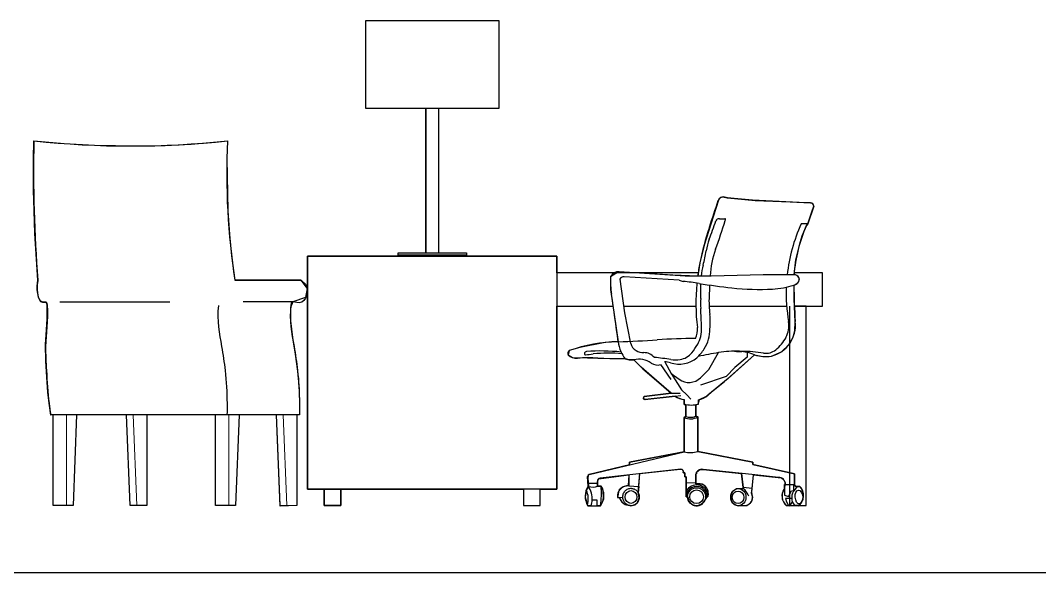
# Model space of a CAD drawing. Header units: millimetres. Extents: x 37301 to 64830, y 24173 to 38860.
# Drawn here: x 59907 to 62974, y 26725 to 28386 of the extents above; entities that cross this region are included whole.
import ezdxf

# ---------------------------------------------------------------- set-up
doc = ezdxf.new("R2010")
doc.units = ezdxf.units.MM
doc.layers.add('www.cad-blocks.net', color=7, linetype='Continuous')

# ---------------------------------------------------------------- blocks, each defined once
blk = doc.blocks.new('A$C233B309A')
for p, q in [((999.9, 1461.6), (1399.9, 1461.6)), ((999.9, 1196.9), (999.9, 1461.6)), ((999.9, 1461.6), (1399.9, 1461.6)), ((999.9, 1196.9), (999.9, 1461.6)), ((1399.9, 1461.6), (1399.9, 1196.9)), ((1399.9, 1461.6), (1399.9, 1196.9)), ((1180.8, 1196.9), (999.9, 1196.9)), ((1399.9, 1196.9), (999.9, 1196.9)), ((1180.8, 762.1), (1180.8, 1196.9)), ((1180.8, 1196.9), (1180.8, 762.1)), ((1399.9, 1196.9), (1218.9, 1196.9)), ((1218.9, 1196.9), (1218.9, 762.1)), ((1218.9, 1196.9), (1218.9, 762.1)), ((0.2, 1043.7), (1.1, 1099.2)), ((0.2, 1043.7), (1.1, 1099.2)), ((1.1, 1099.2), (92.3, 1091.1)), ((1.1, 1099.2), (92.3, 1091.1)), ((92.3, 1091.1), (183.3, 1086)), ((92.3, 1091.1), (183.3, 1086)), ((183.3, 1086), (310.8, 1083.8)), ((183.3, 1086), (310.8, 1083.8)), ((310.8, 1083.8), (396.5, 1085.8)), ((310.8, 1083.8), (396.5, 1085.8)), ((396.5, 1085.8), (473.9, 1089.8)), ((396.5, 1085.8), (473.9, 1089.8)), ((473.9, 1089.8), (541.1, 1095)), ((473.9, 1089.8), (541.1, 1095)), ((541.1, 1095), (583.9, 1099.2)), ((541.1, 1095), (583.9, 1099.2)), ((583.9, 1099.2), (582.1, 1046)), ((583.9, 1099.2), (582.1, 1046)), ((0.3, 950.5), (0.2, 1043.7)), ((0.3, 950.5), (0.2, 1043.7)), ((582.1, 1046), (584.4, 889.1)), ((582.1, 1046), (584.4, 889.1)), ((1.6, 889.5), (0.3, 950.5)), ((1.6, 889.5), (0.3, 950.5)), ((2088.1, 928.3), (2172.3, 919.7)), ((2172.3, 919.7), (2277.6, 915.9)), ((2277.6, 915.9), (2338.4, 912.6)), ((2348.1, 902.8), (2330.7, 849.4)), ((4.2, 820.9), (1.6, 889.5)), ((4.2, 820.9), (1.6, 889.5)), ((584.4, 889.1), (589.4, 817.8)), ((584.4, 889.1), (589.4, 817.8)), ((2064.4, 864.7), (2080.6, 864.7)), ((2330.7, 849.4), (2310, 849.4)), ((2330.7, 849.4), (2326.1, 844.8)), ((8.6, 743.1), (4.2, 820.9)), ((8.6, 743.1), (4.2, 820.9)), ((589.4, 817.8), (596, 753.1)), ((589.4, 817.8), (596, 753.1)), ((12, 695.7), (8.6, 743.1)), ((12, 695.7), (8.6, 743.1)), ((596, 753.1), (605.9, 680.1)), ((596, 753.1), (605.9, 680.1)), ((1574.9, 752), (824.9, 752)), ((824.9, 752), (824.9, 52)), ((824.9, 752), (1574.9, 752)), ((824.9, 52), (824.9, 752)), ((1097.1, 755.5), (1097.1, 762.1)), ((1097.1, 762.1), (1180.8, 762.1)), ((1097.1, 762.1), (1302.6, 762.1)), ((1097.1, 755.5), (1097.1, 762.1)), ((1109.5, 755.5), (1097.1, 755.5)), ((1302.6, 755.5), (1097.1, 755.5)), ((1109.5, 752), (1109.5, 755.5)), ((1109.5, 755.5), (1290.2, 755.5)), ((1109.5, 752), (1109.5, 755.5)), ((1290.2, 752), (1109.5, 752)), ((1290.2, 752), (1109.5, 752)), ((1218.9, 762.1), (1302.6, 762.1)), ((1302.6, 755.5), (1290.2, 755.5)), ((1290.2, 755.5), (1290.2, 752)), ((1290.2, 755.5), (1290.2, 752)), ((1302.6, 762.1), (1302.6, 755.5)), ((1302.6, 762.1), (1302.6, 755.5)), ((1574.9, 702), (1574.9, 752)), ((1574.9, 752), (1574.9, 52)), ((1961.1, 692.7), (1762.7, 705.6)), ((10.5, 662.3), (13.3, 680.1)), ((10.5, 662.3), (13.3, 680.1)), ((13.3, 680.1), (12, 695.7)), ((13.3, 680.1), (12, 695.7)), ((605.9, 680.1), (668.7, 680.1)), ((804, 680.1), (605.9, 680.1)), ((605.9, 680.1), (668.7, 680.1)), ((668.7, 680.1), (782.9, 680.1)), ((668.7, 680.1), (782.9, 680.1)), ((782.9, 680.1), (804, 680.1)), ((782.9, 680.1), (804, 680.1)), ((804, 680.1), (823.3, 655.4)), ((804, 680.1), (823.3, 655.4)), ((2000.4, 702), (1574.9, 702)), ((1764.3, 682.9), (1779, 582.4)), ((1942.8, 680), (1777.3, 690.4)), ((2039.6, 692.7), (1961.1, 692.7)), ((2196, 696.3), (2039.6, 692.7)), ((2288.9, 696.3), (2196, 696.3)), ((2374.9, 702), (2289.4, 702)), ((2374.9, 602), (2374.9, 702)), ((2374.9, 602), (2374.9, 702)), ((10.6, 651.3), (10.5, 662.3)), ((10.6, 651.3), (10.5, 662.3)), ((14.4, 629.3), (10.6, 651.3)), ((14.4, 629.3), (10.6, 651.3)), ((823.3, 655.4), (818.9, 627.8)), ((823.3, 655.4), (818.9, 627.8)), ((19.5, 618), (14.4, 629.3)), ((19.5, 618), (14.4, 629.3)), ((28.2, 613.8), (19.5, 618)), ((28.2, 613.8), (19.5, 618)), ((37.7, 613.8), (28.2, 613.8)), ((37.7, 613.8), (28.2, 613.8)), ((40.8, 606.2), (37.7, 613.8)), ((40.8, 606.2), (37.7, 613.8)), ((410.6, 614.4), (79.2, 614.4)), ((780.3, 615), (631.3, 615)), ((780.3, 615), (773.6, 597.7)), ((780.3, 615), (773.6, 597.7)), ((818.9, 627.8), (780.3, 615)), ((818.9, 627.8), (780.3, 615)), ((41.4, 592.4), (40.8, 606.2)), ((41.4, 592.4), (40.8, 606.2)), ((41.2, 564.2), (41.4, 592.4)), ((41.2, 564.2), (41.4, 592.4)), ((773.6, 597.7), (773.2, 558)), ((773.6, 597.7), (773.2, 558)), ((1574.9, 52), (1574.9, 602)), ((1574.9, 602), (1744.6, 602)), ((1574.9, 602), (1744.6, 602)), ((1776.1, 602), (1993.5, 602)), ((1776.1, 602), (1993.5, 602)), ((2033.4, 602), (2266.8, 602)), ((2033.4, 602), (2266.8, 602)), ((2274.9, 602), (2274.9, 2)), ((2289.9, 602), (2374.9, 602)), ((2324.9, 602), (2289.9, 602)), ((2324.9, 2), (2324.9, 602)), ((2324.9, 602), (2374.9, 602)), ((2324.9, 2), (2324.9, 602)), ((39.1, 530.6), (41.2, 564.2)), ((39.1, 530.6), (41.2, 564.2)), ((773.2, 558), (780.6, 499.6)), ((773.2, 558), (780.6, 499.6)), ((1779, 582.4), (1797.1, 489.9)), ((36.4, 486.5), (39.1, 530.6)), ((36.4, 486.5), (39.1, 530.6)), ((780.6, 499.6), (787.7, 457.7)), ((780.6, 499.6), (787.7, 457.7)), ((37.2, 437), (36.4, 486.5)), ((37.2, 437), (36.4, 486.5)), ((2032, 411.1), (2061.7, 462.5)), ((2147.9, 463), (2147.9, 448.8)), ((2274.9, 488.3), (2274.9, 2)), ((40.1, 388.3), (37.2, 437)), ((40.1, 388.3), (37.2, 437)), ((787.7, 457.7), (794.7, 406.9)), ((787.7, 457.7), (794.7, 406.9)), ((1734.6, 443.4), (1698.4, 445.3)), ((1781.8, 443.4), (1734.6, 443.4)), ((1792.4, 440.6), (1781.8, 443.4)), ((1806.6, 440.6), (1792.4, 440.6)), ((1828.6, 418.6), (1806.6, 440.6)), ((1899.5, 434.2), (1919.3, 399.8)), ((2170.2, 455.7), (2090.4, 384.6)), ((2147.9, 448.8), (2111.1, 417.7)), ((794.7, 406.9), (799, 352.1)), ((794.7, 406.9), (799, 352.1)), ((1874.7, 378.3), (1828.6, 418.6)), ((1887, 426.5), (1918.2, 381.4)), ((1919.3, 399.8), (1950.4, 350.7)), ((1919.3, 399.8), (1943.1, 382.5)), ((2007.6, 386.7), (2032, 411.1)), ((2111.1, 417.7), (2084.1, 390.7)), ((43.3, 343.2), (40.1, 388.3)), ((43.3, 343.2), (40.1, 388.3)), ((1919.3, 340), (1874.7, 378.3)), ((2084.1, 390.7), (2007.4, 364.6)), ((2090.4, 384.6), (2029.5, 334.5)), ((46.7, 310), (43.3, 343.2)), ((46.7, 310), (43.3, 343.2)), ((799, 352.1), (800.3, 300.3)), ((799, 352.1), (800.3, 300.3)), ((1837.9, 330.2), (1919.3, 340)), ((1919.3, 340), (1946.6, 340)), ((1950.4, 350.7), (1966, 335.1)), ((51.7, 274.1), (46.7, 310)), ((51.7, 274.1), (46.7, 310)), ((1931, 331.7), (1840.3, 321.3)), ((1931, 331.7), (1948.5, 333.4)), ((1958.4, 307.5), (1958.4, 321.1)), ((1963.4, 304.6), (1958.4, 307.5)), ((1966, 335.1), (1978.7, 322.4)), ((2000.8, 307.6), (1992.9, 305.5)), ((2000.8, 320.5), (2000.8, 307.6)), ((800.3, 300.3), (800.3, 275.1)), ((800.3, 300.3), (800.3, 275.1)), ((1963.4, 270.2), (1963.4, 304.6)), ((1992.9, 305.5), (1992.9, 270.8)), ((800.2, 275.1), (51.5, 275.1)), ((58.9, 275.1), (51.7, 274.1)), ((58.9, 275.1), (51.7, 274.1)), ((58.9, 2), (58.9, 275.1)), ((58.9, 2), (58.9, 275.1)), ((129.6, 275.1), (118.9, 2)), ((129.6, 275.1), (118.9, 2)), ((280.1, 275.1), (129.6, 275.1)), ((280.1, 275.1), (129.6, 275.1)), ((290.8, 2), (280.1, 275.1)), ((290.8, 2), (280.1, 275.1)), ((547.9, 275.1), (340.8, 275.1)), ((340.8, 275.1), (340.8, 2)), ((547.9, 275.1), (340.8, 275.1)), ((340.8, 275.1), (340.8, 2)), ((547.9, 2), (547.9, 275.1)), ((547.9, 2), (547.9, 275.1)), ((618.6, 275.1), (607.9, 2)), ((618.6, 275.1), (607.9, 2)), ((731.6, 275.1), (618.6, 275.1)), ((731.6, 275.1), (618.6, 275.1)), ((742.3, 0), (731.6, 275.1)), ((742.3, 0), (731.6, 275.1)), ((800.3, 275.1), (792.3, 275.1)), ((792.3, 275.1), (792.3, 2)), ((800.3, 275.1), (792.3, 275.1)), ((792.3, 275.1), (792.3, 2)), ((1958.3, 267.3), (1963.4, 270.2)), ((1958.3, 164.3), (1958.3, 267.3)), ((1992.9, 270.8), (1999.2, 269.1)), ((1999.2, 269.1), (1999.2, 164.7)), ((1672.6, 96), (1958.3, 164.3)), ((1794, 133), (1951.6, 162.6)), ((1999.2, 164.7), (2164.7, 132.5)), ((1794, 124.4), (1794, 133)), ((2164.7, 132.5), (2164.7, 126)), ((2164.7, 126), (2290.7, 98.1)), ((1785.7, 94), (1705, 84.9)), ((1948.5, 112.2), (1785.7, 94)), ((1791.4, 94.6), (1791.4, 61.3)), ((1821.8, 59.7), (1824.4, 98.3)), ((1960, 100.6), (1955.2, 100.6)), ((1960, 88.3), (1960, 100.6)), ((1995.7, 97.6), (1993.3, 97.6)), ((1993.3, 97.6), (1993.3, 73.9)), ((1995.7, 102.9), (1995.7, 97.6)), ((2161.4, 95.5), (2015.5, 111.1)), ((2135.6, 56.4), (2131.2, 98.7)), ((2241.7, 86.9), (2161.4, 95.5)), ((2162.7, 53.5), (2166.5, 94.9)), ((2290.7, 98.1), (2290.7, 62.7)), ((1669.6, 60.2), (1667.4, 89.5)), ((1697, 73.4), (1697.6, 64.3)), ((1697.6, 64.3), (1697.6, 60.9)), ((1964.2, 88.3), (1960, 88.3)), ((1964.2, 71.5), (1964.2, 88.3)), ((1964.2, 71.5), (1993.3, 71)), ((1964.2, 28.2), (1964.2, 71.5)), ((1993.3, 73.9), (1993.3, 68.1)), ((1993.3, 68.1), (2006.1, 68.1)), ((2262.3, 71.8), (2256.9, 81.2)), ((2259.9, 53.6), (2259.9, 65.8)), ((2259.9, 65.8), (2262.3, 65.8)), ((2262.3, 65.8), (2262.3, 71.8)), ((2262.3, 65.8), (2290.7, 65.8)), ((2288.6, 47.9), (2288.6, 64.1)), ((2290.7, 62.7), (2295.6, 59.9)), ((824.9, 52), (874.9, 52)), ((1574.9, 52), (824.9, 52)), ((874.9, 52), (874.9, 2)), ((874.9, 52), (924.9, 52)), ((874.9, 2), (874.9, 52)), ((924.9, 2), (924.9, 52)), ((924.9, 52), (1474.9, 52)), ((924.9, 52), (924.9, 2)), ((1474.9, 52), (1474.9, 2)), ((1524.9, 52), (1474.9, 52)), ((1474.9, 52), (1474.9, 2)), ((1524.9, 2), (1524.9, 52)), ((1524.9, 52), (1574.9, 52)), ((1524.9, 2), (1524.9, 52)), ((1697.6, 60.9), (1708.4, 60.9)), ((1715, 42.2), (1715, 20.2)), ((1791.4, 61.3), (1821.8, 59.7)), ((1821.8, 59.7), (1820.1, 40.1)), ((2121.2, 53.1), (2135.3, 53.1)), ((2135.3, 53.1), (2135.6, 56.4)), ((2162.7, 53.5), (2135.6, 56.4)), ((2161.2, 39.4), (2162.7, 53.5)), ((2164.5, 27), (2161.2, 39.4)), ((2259.9, 53.6), (2259.9, 33.1)), ((2259.9, 33.1), (2271.9, 29.9)), ((2271.9, 29.9), (2281.5, 46.5)), ((2281.5, 46.5), (2288.6, 47.9)), ((2295.6, 59.9), (2306, 59.9)), ((118.9, 2), (58.9, 2)), ((118.9, 2), (58.9, 2)), ((340.8, 2), (290.8, 2)), ((340.8, 2), (290.8, 2)), ((607.9, 2), (547.9, 2)), ((607.9, 2), (547.9, 2)), ((792.3, 2), (742.3, 0)), ((792.3, 2), (742.3, 0)), ((874.9, 2), (924.9, 2)), ((924.9, 2), (874.9, 2)), ((1474.9, 2), (1524.9, 2)), ((1474.9, 2), (1524.9, 2)), ((1678.2, 1.8), (1668.4, 1.8)), ((1696.4, 18.6), (1681, 18.6)), ((1696.4, 1.8), (1696.4, 18.6)), ((1706.4, 1.8), (1696.4, 1.8)), ((1757.6, 26.7), (1773.4, 27.1)), ((1969.2, 28.2), (1964.2, 28.2)), ((2030.1, 30.5), (2022.6, 22.9)), ((2128, 2.9), (2140.5, 2.9)), ((2263.4, 23.2), (2266.1, 13.1)), ((2281.9, 23.2), (2263.4, 23.2)), ((2276.1, 1.8), (2265.8, 1.8)), ((2266.1, 13.1), (2271.1, 4.6)), ((2271.1, 4.6), (2276.1, 1.8)), ((2274.9, 2), (2324.9, 2)), ((2274.9, 2), (2324.9, 2)), ((2301.5, 2), (2292, 2))]:
    blk.add_line(p, q)
at = {"extrusion": (0, 0, -1)}
for p, q in [((2062.9, 924), (2052.1, 893.2)), ((2067.7, 928.4), (2062.9, 924)), ((2075.4, 930.4), (2067.7, 928.4)), ((2088.1, 928.3), (2075.4, 930.4)), ((2108.5, 926.2), (2088.1, 928.3)), ((2163.9, 920.5), (2108.5, 926.2)), ((2324.7, 913.3), (2163.9, 920.5)), ((2052.1, 893.2), (2018.1, 786)), ((2338.4, 912.6), (2324.7, 913.3)), ((2345.1, 909.6), (2338.4, 912.6)), ((2342.7, 886.2), (2348.1, 902.8)), ((2348.1, 902.8), (2345.1, 909.6)), ((2330.7, 849.4), (2342.7, 886.2)), ((2313.5, 813.2), (2326.1, 844.8)), ((2326.1, 844.8), (2330.7, 849.4)), ((2307.1, 793.6), (2313.5, 813.2)), ((2018.1, 786), (2005.4, 732)), ((2294.5, 740.9), (2307.1, 793.6)), ((2289, 696.5), (2294.5, 740.9)), ((1760.9, 705.7), (1736.6, 690.6)), ((1776.8, 704.7), (1760.9, 705.7)), ((2005.4, 732), (1998.9, 692.7)), ((1736.6, 690.6), (1736.6, 651.7)), ((1861.9, 699.2), (1776.8, 704.7)), ((1924, 695.2), (1861.9, 699.2)), ((1998.9, 692.7), (1924, 695.2)), ((2290.9, 696.4), (2289, 696.5)), ((2298.2, 694.4), (2290.9, 696.4)), ((2303.5, 688.5), (2298.2, 694.4)), ((2300.5, 672.3), (2304.9, 682.4)), ((2304.9, 682.4), (2303.5, 688.5)), ((1736.6, 651.7), (1759.7, 495.2)), ((2288.8, 665.4), (2300.5, 672.3)), ((2289.1, 624.5), (2288.8, 665.4)), ((2292.4, 555.4), (2289.1, 624.5)), ((2291.7, 528.7), (2292.4, 555.4)), ((2286.3, 509.1), (2291.7, 528.7)), ((1720.8, 492.6), (1644.2, 478.1)), ((1759.7, 495.2), (1720.8, 492.6)), ((2272.9, 485.7), (2286.3, 509.1)), ((1612.5, 468.3), (1609.1, 455.4)), ((1644.2, 478.1), (1612.5, 468.3)), ((2220.8, 451.6), (2250.9, 465.1)), ((2250.9, 465.1), (2272.9, 485.7)), ((1609.1, 455.4), (1622.2, 447.5)), ((1622.2, 447.5), (1666.9, 446.6)), ((1666.9, 446.6), (1698.4, 445.3)), ((1698.4, 445.3), (1780.3, 443.8)), ((1780.3, 443.8), (1792.4, 440.6)), ((1792.4, 440.6), (1806.6, 440.6)), ((1806.6, 440.6), (1834.1, 413.7)), ((2079.9, 375.9), (2170.2, 455.7)), ((2170.2, 455.7), (2195.2, 450.6)), ((2195.2, 450.6), (2220.8, 451.6)), ((1834.1, 413.7), (1874.7, 378.3)), ((1874.7, 378.3), (1919.3, 340)), ((2045.8, 347.9), (2079.9, 375.9)), ((1919.3, 340), (1837.9, 330.2)), ((2025.4, 330.9), (2045.8, 347.9)), ((1837.9, 330.2), (1835.1, 325.9)), ((1835.1, 325.9), (1839.8, 321.2)), ((1839.8, 321.2), (1931, 331.7)), ((1931, 331.7), (1935.4, 328.2)), ((1935.4, 328.2), (1950.8, 321.8)), ((1950.8, 321.8), (1958.4, 321.1)), ((1958.4, 321.1), (1958.4, 307.5)), ((1958.4, 307.5), (1963.4, 304.6)), ((1992.9, 305.5), (2000.8, 307.6)), ((2000.8, 307.6), (2004.2, 321)), ((2004.2, 321), (2025.4, 330.9)), ((1963.4, 304.6), (1963.4, 270.2)), ((1992.9, 270.8), (1992.9, 305.5)), ((1963.4, 270.2), (1958.3, 267.3)), ((1958.3, 267.3), (1958.3, 164.3)), ((1996.1, 270), (1992.9, 270.8)), ((1999.2, 269.1), (1996.1, 270)), ((1999.2, 164.7), (1999.2, 269.1)), ((1958.3, 164.3), (1794, 133)), ((2164.7, 132.5), (1999.2, 164.7)), ((1794, 125), (1672.6, 96)), ((1794, 133), (1794, 125)), ((2164.7, 126), (2164.7, 132.5)), ((2290.7, 98.1), (2164.7, 126)), ((1669.1, 93.4), (1667.8, 84.2)), ((1672.6, 96), (1669.1, 93.4)), ((1701.1, 83.1), (1791.4, 94.6)), ((1791.4, 94.6), (1789.7, 61.4)), ((1820.1, 40.1), (1824.4, 98.3)), ((1824.4, 98.3), (1945.9, 111.9)), ((1945.9, 111.9), (1952, 111.1)), ((1952, 111.1), (1956, 104.1)), ((1956, 104.1), (1956, 100.6)), ((1956, 100.6), (1960, 100.6)), ((1960, 100.6), (1960, 88.3)), ((1993.3, 97.6), (1995.7, 97.9)), ((1993.3, 68.1), (1993.3, 97.6)), ((1995.7, 102.9), (2000.9, 108)), ((1995.7, 97.9), (1995.7, 102.9)), ((2000.9, 108), (2007.5, 110.9)), ((2007.5, 110.9), (2015.5, 111.1)), ((2015.5, 111.1), (2131.2, 98.7)), ((2131.2, 98.7), (2135.6, 56.4)), ((2161.5, 42.6), (2166.5, 94.9)), ((2166.5, 94.9), (2249.9, 85.6)), ((2290.7, 62.7), (2290.7, 98.1)), ((1667.8, 84.2), (1670, 59.6)), ((1696.9, 74.9), (1701.1, 83.1)), ((1697.6, 60.9), (1696.9, 74.9)), ((1789.7, 61.4), (1774.5, 58.8)), ((1960, 88.3), (1964.2, 88.3)), ((1964.2, 88.3), (1960, 88.3)), ((1960, 88.3), (1964.2, 88.3)), ((1964.2, 88.3), (1964.5, 28.7)), ((2006.1, 68.1), (1993.3, 68.1)), ((2016.9, 63.9), (2006.1, 68.1)), ((2026.3, 54.5), (2016.9, 63.9)), ((2249.9, 85.6), (2258.8, 77.8)), ((2258.8, 77.8), (2262.3, 71.8)), ((2261.1, 65.8), (2259.9, 53.6)), ((2262.3, 65.8), (2261.1, 65.8)), ((2262.3, 71.8), (2262.3, 65.8)), ((2295.6, 59.9), (2290.7, 62.7)), ((1663.6, 49), (1660.2, 27.3)), ((1670, 59.6), (1663.6, 49)), ((1708.4, 60.9), (1697.6, 60.9)), ((1714.6, 46.9), (1708.4, 60.9)), ((1715, 25.6), (1714.6, 46.9)), ((1761.8, 47.6), (1757.6, 26.7)), ((1774.5, 58.8), (1761.8, 47.6)), ((1821.2, 37.5), (1820.1, 40.1)), ((1822.8, 25.7), (1821.2, 37.5)), ((2030.2, 45.3), (2026.3, 54.5)), ((2030.1, 30.5), (2030.2, 45.3)), ((2103.6, 44.1), (2098.4, 31.5)), ((2098.4, 31.5), (2098.6, 22.2)), ((2115.2, 52.3), (2103.6, 44.1)), ((2135.6, 53.1), (2115.2, 52.3)), ((2135.6, 56.4), (2135.5, 54.8)), ((2135.5, 54.8), (2135.6, 53.1)), ((2163.9, 29.3), (2161.5, 42.6)), ((2259.9, 53.6), (2253.1, 38.3)), ((2253.1, 38.3), (2253.5, 21.8)), ((2306, 59.9), (2295.6, 59.9)), ((2311, 54.1), (2306, 59.9)), ((2317.6, 37), (2311, 54.1)), ((2315.9, 20.9), (2317.6, 37)), ((1660.2, 27.3), (1667.3, 3.5)), ((1667.3, 3.5), (1668.4, 1.8)), ((1668.4, 1.8), (1706.4, 1.8)), ((1706.4, 1.8), (1713.2, 14.3)), ((1713.2, 14.3), (1715, 25.6)), ((1757.6, 26.7), (1762.5, 26.8)), ((1762.5, 26.8), (1769.1, 14.4)), ((1769.1, 14.4), (1777.2, 7.6)), ((1777.2, 7.6), (1790.5, 3)), ((1790.5, 3), (1798.1, 1.8)), ((1798.1, 1.8), (1809.2, 4.5)), ((1809.2, 4.5), (1817.6, 11.8)), ((1817.6, 11.8), (1822.8, 25.7)), ((1964.5, 28.7), (1968.6, 28.7)), ((1968.6, 28.7), (1970.5, 18.8)), ((1970.5, 18.8), (1977.2, 9.6)), ((1977.2, 9.6), (1986.1, 3.7)), ((1986.1, 3.7), (1998.9, 2)), ((1998.9, 2), (2013.2, 8.3)), ((2013.2, 8.3), (2020.7, 17.3)), ((2020.7, 17.3), (2026.4, 26.7)), ((2026.4, 26.7), (2030.1, 30.5)), ((2098.6, 22.2), (2102.8, 11.9)), ((2102.8, 11.9), (2111.3, 4.2)), ((2111.3, 4.2), (2121.2, 1.8)), ((2121.2, 1.8), (2146.3, 2)), ((2146.3, 2), (2157.5, 10)), ((2157.5, 10), (2162.5, 17.3)), ((2162.5, 17.3), (2163.9, 29.3)), ((2253.5, 21.8), (2260.4, 7.5)), ((2260.4, 7.5), (2265.6, 2)), ((2265.6, 2), (2301.5, 2)), ((2301.5, 2), (2309.3, 9)), ((2309.3, 9), (2315.9, 20.9))]:
    blk.add_line(p, q, dxfattribs=at)
at = {"lineweight": 5}
for p, q in [((58.9, 275.1, 0), (58.9, 2, 0)), ((98.9, 275.1, 0), (98.9, 2, 0)), ((129.6, 275.1, 0), (118.9, 2, 0)), ((280.1, 275.1, 0), (290.8, 2, 0)), ((300.1, 275.1, 0), (310.8, 2, 0)), ((340.8, 275.1, 0), (340.8, 2, 0)), ((547.9, 275.1, 0), (547.9, 2, 0)), ((587.9, 275.1, 0), (587.9, 2, 0)), ((618.6, 275.1, 0), (607.9, 2, 0)), ((731.6, 275.1, 0), (742.3, 2, 0)), ((751.6, 275.1, 0), (762.3, 2, 0)), ((792.3, 275.1, 0), (792.3, 2, 0)), ((58.9, 2, 0), (118.9, 2, 0)), ((290.8, 2, 0), (340.8, 2, 0)), ((547.9, 2, 0), (607.9, 2, 0)), ((742.3, 2, 0), (792.3, 2, 0))]:
    blk.add_line(p, q, dxfattribs=at)
for radius in [27, 20.7]:
    blk.add_circle((1995.5, 28.7), radius)
for centre, radius, start, end in [((3957.1, 1004), 3957.1, 178.6214, 184.6951), ((292.5, 3838), 2754.2, 263.9271, 276.0739), ((2688.9, 999.4), 2107.4, 177.2853, 188.7147), ((2075.4, 915.1), 15.3, 77.9441, 162.0559), ((2093.3, 983.6), 55.6, 254.612, 264.5955), ((-4656.9, 3095.3), 7061.2, 341.36711, 342.05588), ((2337.9, 902.3), 10.3, 3.1784, 86.8216), ((165.1, 1452.3), 2006.1, 340.2082, 342.8273), ((2062.6, 855.1), 9.78, 79.4135, 160.5865), ((2080.6, 862.2), 2.56, 300, 90), ((2864.3, 559.3), 876.1, 161.3671, 168.6329), ((-1809.4, 2219.7), 4095.7, 339.7674, 340.5865), ((2772.3, 641), 507.1, 155.7358, 173.7414), ((2735.1, 663.5), 447.4, 156.0905, 175.7971), ((2218.6, 735.1), 197.2, 159.7674, 170.2326), ((1441.7, 868.8), 591.2, 346.007, 350.2326), ((2321.9, 676.2), 286, 160.2082, 176.6733), ((1760.9, 678.6), 27.1, 86.281, 153.719), ((2603.9, 611.6), 610.5, 168.6329, 172.3651), ((2229.9, 672.4), 221.2, 166.007, 174.7253), ((2031.6, 680.2), 295.2, 177.9891, 188.2687), ((1776.4, 676.9), 13.6, 86.3878, 153.6122), ((1959.6, 717.2), 40.8, 245.7433, 264.2567), ((1872.8, -145.8), 826.5, 80.9174, 84.2567), ((2290.9, 682.4), 14, 313.1755, 98.1459), ((2603.9, 611.6), 610.5, 174.572, 186.9343), ((2603.9, 611.6), 610.5, 174.38, 174.572), ((2325.4, 2685.2), 2040.5, 260.9174, 263.7068), ((1352.7, 660.8), 656.1, 356.9042, 0.7588), ((6074.5, 458), 4045, 177.0591, 177.5353), ((2185.9, 1420), 767.5, 263.7068, 272.8556), ((2211.9, 899), 245.9, 272.8556, 288.1423), ((2772.3, 641), 507.1, 177.9612, 189.716), ((2279.6, 694.5), 30.5, 286.8245, 313.1755), ((4083.5, 674.8), 1795.1, 180.302, 183.8113), ((-19499.7, -2448.8), 21462.2, 7.88418, 8.26866), ((2284.9, 610.4), 277.4, 176.9042, 183.0958), ((2352.6, 618.2), 319.7, 177.5353, 187.4588), ((-1089.7, 427.9), 3102.1, 2.0333, 3.0958), ((1624, 555.2), 412.3, 357.0044, 2.9956), ((2197.2, 544.4), 95.8, 284.2492, 6.6056), ((2200.6, 543.1), 72.9, 331.4434, 9.716), ((1942.8, 530), 55.6, 333.2708, 8.244), ((1901.9, 534.1), 108.6, 347.7409, 2.0333), ((1931.5, 530.9), 104.2, 326.7098, 1.4956), ((1772.1, 11), 484.3, 91.4697, 109.2426), ((1687.1, 3325.1), 2830.9, 271.4697, 273.8482), ((1880.7, 511.9), 122.2, 187.8842, 202.1158), ((2006.7, -1426.6), 1931.5, 90.4208, 93.8482), ((1931, 527.8), 78.8, 329.3764, 347.7409), ((2151.6, 569.8), 128.8, 309.6109, 331.4434), ((1616.3, 460.4), 8.76, 115.696, 214.304), ((1664.7, 458.6), 6.9, 94.6021, 175.3979), ((1708.3, -83.3), 550.5, 83.7331, 94.6021), ((1727.9, 101.4), 359.4, 83.091, 96.9652), ((1853.8, 501), 93.1, 202.1158, 217.8842), ((1828.4, 496.9), 32, 192.5717, 242.2137), ((1838.5, 516.2), 53.9, 242.2137, 267.7863), ((1836.7, 420.5), 41.8, 40.506, 90.3048), ((1937.8, 496.4), 55.4, 278.6032, 321.3968), ((1805.4, 602.1), 224.8, 321.3968, 329.3764), ((1867, 573.2), 181.3, 315.6521, 326.7098), ((2339.3, -1141.8), 1628.1, 99.8182, 102.003), ((2110, 183.1), 283.5, 87.0606, 99.8182), ((2128.8, 641.4), 175.8, 263.8729, 271.0739), ((2117.8, 333.6), 132.8, 66.7547, 87.0606), ((2138.7, 115), 350.7, 80.3891, 91.0739), ((2204.8, 505.5), 45.3, 260.3891, 309.6109), ((1634.6, 482.9), 37.5, 227.0086, 274.132), ((1666.9, 46.6), 400, 85.4806, 94.2411), ((1660.9, 458.9), 3.12, 175.3979, 274.6021), ((1615.8, 1018.5), 564.5, 274.6021, 276.9652), ((1822.5, 380.4), 62.2, 54.0332, 104.7961), ((1877.2, 455.8), 30.9, 234.0332, 288.5503), ((1792.2, -391.5), 842.7, 81.3968, 84.8076), ((1901.2, 380.6), 53.7, 72.6058, 91.8695), ((1943.1, 514.3), 86.5, 252.6058, 308.2995), ((1932.2, 533.5), 92.9, 261.3968, 278.6032), ((2204.1, 559.6), 109.3, 251.9383, 278.788), ((1972.9, 422.4), 49.8, 233.1875, 314.1788), ((1839.8, 325.9), 4.7, 113.4188, 276.5812), ((1958.7, 362.3), 41.2, 227.8735, 269.5515), ((1979.5, 385.2), 80.5, 254.7942, 285.3534), ((1993.8, 371.2), 51.2, 277.881, 314.317), ((1977.2, 304.2), 41.4, 242.905, 302.1168), ((1977.4, 307.6), 39.9, 249.3953, 292.9143), ((1977.9, 238.5), 76.8, 255.2112, 286.0977), ((1675.4, 88.4), 8.07, 110.3285, 172.5568), ((1947.9, 104.1), 8.11, 334.1713, 85.1302), ((2012, 91.6), 19.8, 79.6836, 145.1424), ((1696.3, 850.5), 780.9, 268.0346, 270.0932), ((1707.2, 74.9), 10.3, 102.2944, 188.4558), ((1787.2, 31.6), 30, 81.8222, 189.5134), ((1995.5, 28.7), 35.5, 7.4824, 152.07), ((2000.4, 38), 30.6, 345.7625, 79.3626), ((2242.6, 66.1), 20.8, 46.4247, 92.2883), ((1713.1, 30.1), 53, 145.2948, 212.349), ((1602.7, 21.1), 67, 344.7028, 24.5681), ((1620.9, 24.3), 60.5, 353.4181, 36.4562), ((1681.9, 100.6), 42.6, 253.8351, 291.6124), ((1431, 40.7), 278.1, 351.9537, 4.1687), ((1684.6, 42), 30.4, 0.462, 38.5134), ((1995.5, 28.7), 31.1, 356.6588, 180.9304), ((2111, 16.6), 44, 17.8612, 56.0188), ((2290.6, 30.9), 38.2, 143.4407, 229.577), ((2323.1, 25.2), 41.2, 122.6231, 196.9564), ((2280.6, 32.7), 37.2, 304.0833, 46.9325), ((1636.4, 17.4), 44.6, 339.5006, 1.5641), ((1664.8, 32.4), 51.7, 323.5933, 346.2807), ((1793.7, 35.4), 32.4, 195.3797, 263.0896), ((1996.2, 28.8), 27, 181.2285, 347.4456), ((2140.5, 27), 24.1, 270, 360), ((2243.1, 31.7), 44.5, 317.7524, 335.3745), ((2310.8, 24.9), 29.6, 203.3738, 230.6931)]:
    blk.add_arc(centre, radius, start, end)
for centre, major_axis, ratio in [((1798.1, 27.9), (0, 19.2), 0.925451), ((2120.4, 26.9), (0, 18.7), 0.929035), ((2303.6, 27.9), (-1.6, 20.5), 0.549573)]:
    blk.add_ellipse(centre, major_axis=major_axis, ratio=ratio)
blk.add_ellipse((2121.2, 27.5), major_axis=(0, 25.7), ratio=0.896722, start_param=3.141593, end_param=9.424778)
for points in [[(13.3, 680.1), (11.1, 667.7), (13.2, 634.2), (26.6, 613.9), (38.9, 613.1), (40.9, 605.4), (36.2, 480.6), (38.9, 408.7), (46.7, 309.6), (51.5, 275.1)], [(804, 680.1), (818.4, 667.7), (821.3, 634.2), (799.3, 612.1), (776.2, 613.1), (774.3, 605.4), (783.9, 480.6), (794.5, 408.7), (800.2, 309.6), (800.2, 275.1)]]:
    blk.add_spline(points, degree=3)
for points, knots in [([(556.2, 604), (551.4, 557.8), (563.5, 498.6), (578.9, 399.8), (582.5, 331.2), (582.3, 286.6), (582.2, 275.1)], [116.066158, 116.066158, 116.066158, 116.066158, 240.004488, 312.637264, 411.90257, 446.392523, 446.392523, 446.392523, 446.392523]), ([(1798.1, 54.1), (1796, 54.1), (1793.8, 53.8), (1788.2, 52.3), (1785, 50.5), (1779.6, 45.7), (1777.4, 42.7), (1774.4, 36.1), (1773.5, 32.5), (1773.3, 25.2), (1773.9, 21.6), (1776.5, 14.8), (1778.4, 11.6), (1783.5, 6.5), (1786.6, 4.5), (1793.4, 2), (1797, 1.5), (1804.2, 2.3), (1807.6, 3.5), (1813.8, 7.3), (1816.4, 9.9), (1820.4, 15.9), (1821.8, 19.3), (1823.1, 26.5), (1823.1, 30.2), (1821.5, 37.3), (1820, 40.7), (1815.8, 46.6), (1813.1, 49.1), (1806.9, 52.7), (1803.3, 53.8), (1799.2, 54.1), (1798.7, 54.1), (1798.1, 54.1)], [0, 0, 0, 0, 0.257307, 0.257307, 0.683171, 0.683171, 1.109036, 1.109036, 1.534901, 1.534901, 1.960765, 1.960765, 2.38663, 2.38663, 2.812495, 2.812495, 3.238359, 3.238359, 3.664224, 3.664224, 4.090089, 4.090089, 4.515953, 4.515953, 4.941818, 4.941818, 5.367683, 5.367683, 5.793547, 5.793547, 6.219412, 6.219412, 6.283185, 6.283185, 6.283185, 6.283185])]:
    blk.add_open_spline(points, degree=3, knots=knots)
blk = doc.blocks.new('FORMAT')
at = {"color": 155, "true_color": 0x546d8e}
blk.add_line((39819.4, 26725.3), (64830.2, 26725.3), dxfattribs=at)

msp = doc.modelspace()

# ---------------------------------------------------------------- block references
msp.add_blockref('A$C233B309A', (59946.3, 26924.7))
at = {"layer": 'www.cad-blocks.net'}
msp.add_blockref('FORMAT', (0, 0), dxfattribs=at)

doc.saveas('drawing.dxf')
